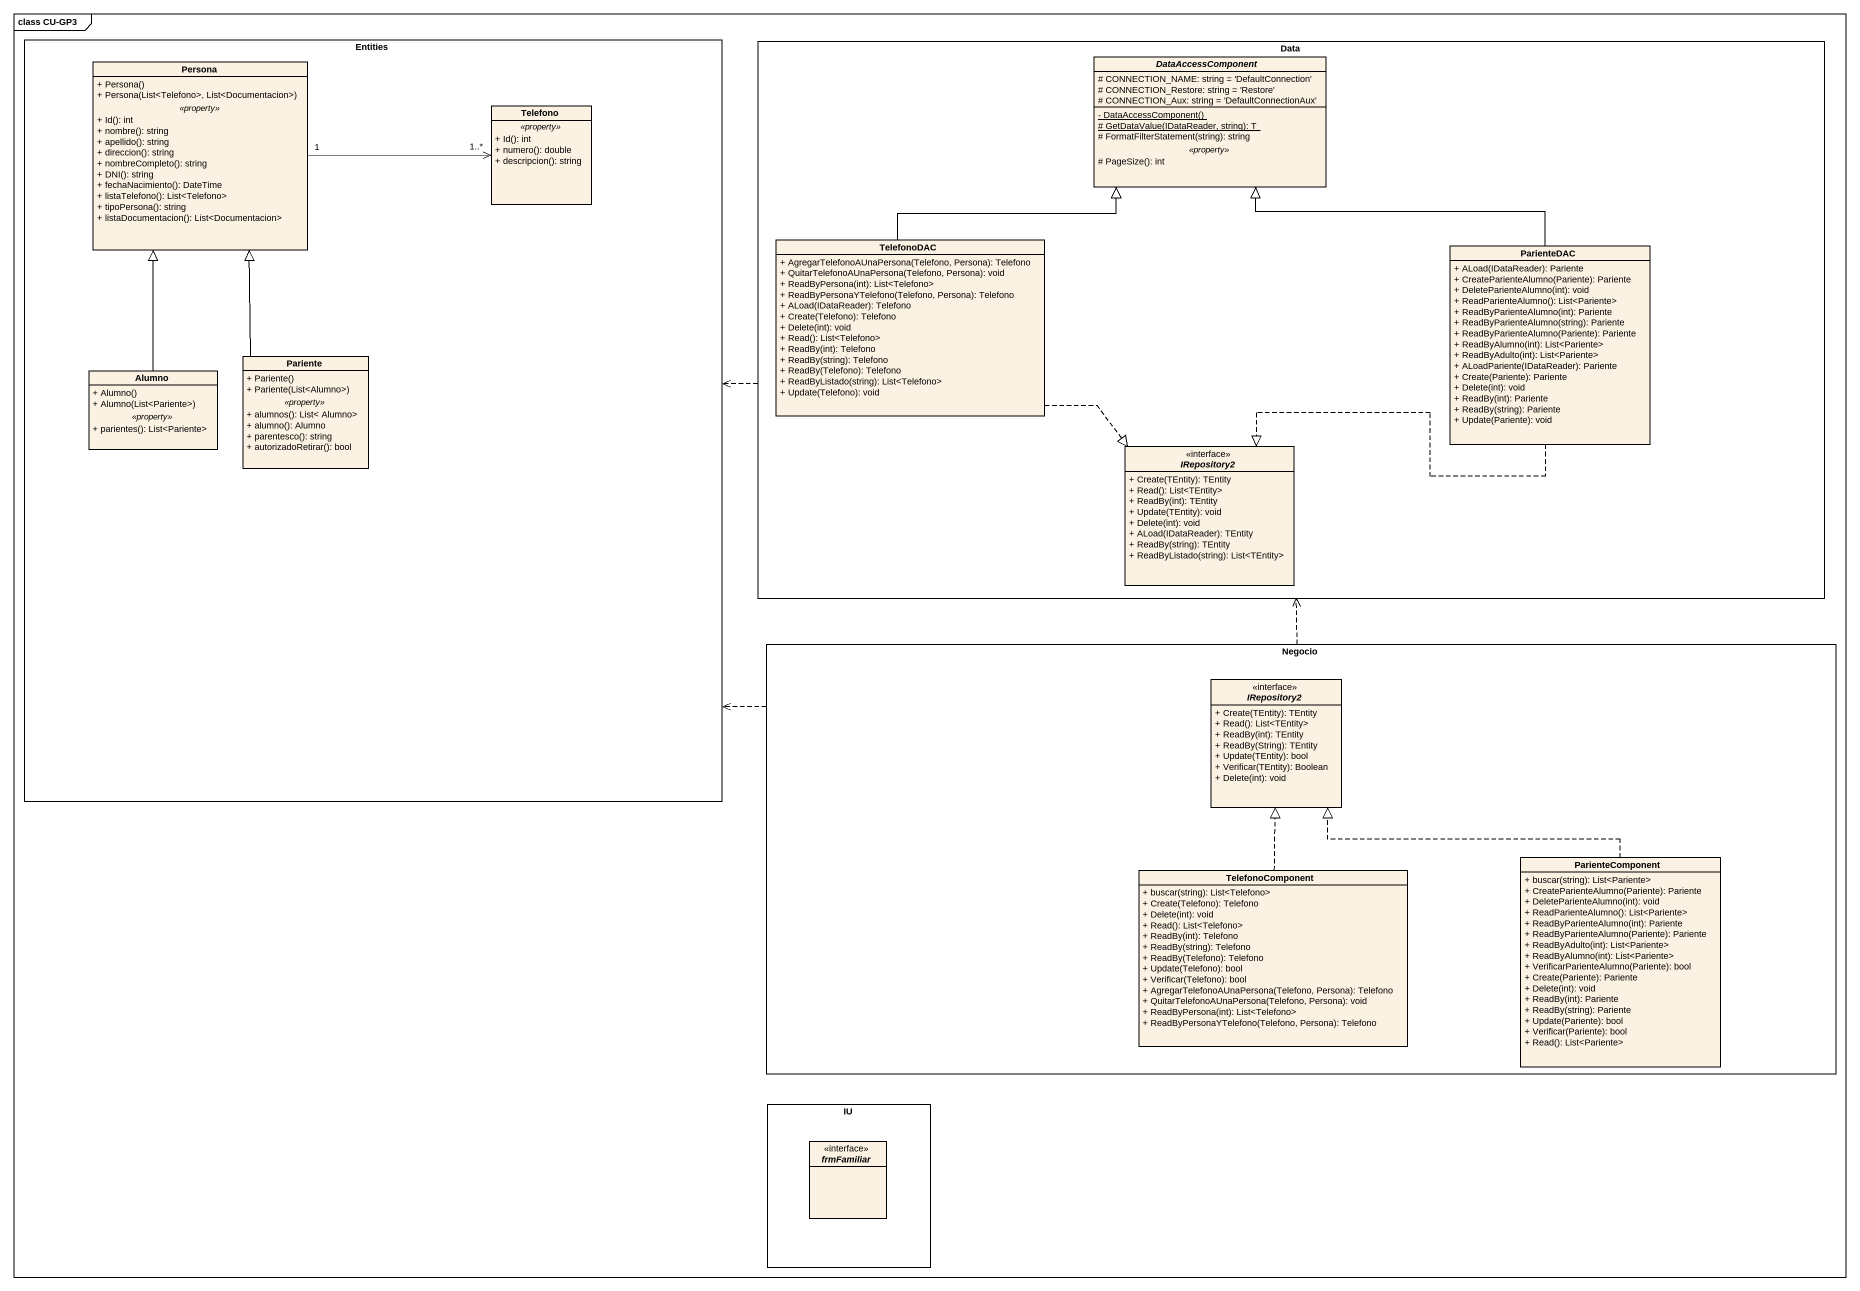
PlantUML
@startuml
mainframe class CU-GP3
hide circle
hide empty members
skinparam classAttributeIconSize 0
rectangle Entities {
  class Persona {
    + Persona()
    + Persona(List<Telefono>, List<Documentacion>)
    .. <<property>> ..
    + Id(): int
    + nombre(): string
    + apellido(): string
    + direccion(): string
    + nombreCompleto(): string
    + DNI(): string
    + fechaNacimiento(): DateTime
    + listaTelefono(): List<Telefono>
    + tipoPersona(): string
    + listaDocumentacion(): List<Documentacion>
  }
  class Telefono {
    .. <<property>> ..
    + Id(): int
    + numero(): double
    + descripcion(): string
  }
  class Alumno {
    + Alumno()
    + Alumno(List<Pariente>)
    .. <<property>> ..
    + parientes(): List<Pariente>
  }
  class Pariente {
    + Pariente()
    + Pariente(List<Alumno>)
    .. <<property>> ..
    + alumnos(): List< Alumno>
    + alumno(): Alumno
    + parentesco(): string
    + autorizadoRetirar(): bool
  }
}
rectangle Data {
  abstract class DataAccessComponent {
    # CONNECTION_NAME: string = 'DefaultConnection'
    # CONNECTION_Restore: string = 'Restore'
    # CONNECTION_Aux: string = 'DefaultConnectionAux'
    --
    {static} - DataAccessComponent()
    {static} # GetDataValue(IDataReader, string): T
    # FormatFilterStatement(string): string
    .. <<property>> ..
    # PageSize(): int
  }
  class TelefonoDAC {
    + AgregarTelefonoAUnaPersona(Telefono, Persona): Telefono
    + QuitarTelefonoAUnaPersona(Telefono, Persona): void
    + ReadByPersona(int): List<Telefono>
    + ReadByPersonaYTelefono(Telefono, Persona): Telefono
    + ALoad(IDataReader): Telefono
    + Create(Telefono): Telefono
    + Delete(int): void
    + Read(): List<Telefono>
    + ReadBy(int): Telefono
    + ReadBy(string): Telefono
    + ReadBy(Telefono): Telefono
    + ReadByListado(string): List<Telefono>
    + Update(Telefono): void
  }
  class ParienteDAC {
    + ALoad(IDataReader): Pariente
    + CreateParienteAlumno(Pariente): Pariente
    + DeleteParienteAlumno(int): void
    + ReadParienteAlumno(): List<Pariente>
    + ReadByParienteAlumno(int): Pariente
    + ReadByParienteAlumno(string): Pariente
    + ReadByParienteAlumno(Pariente): Pariente
    + ReadByAlumno(int): List<Pariente>
    + ReadByAdulto(int): List<Pariente>
    + ALoadPariente(IDataReader): Pariente
    + Create(Pariente): Pariente
    + Delete(int): void
    + ReadBy(int): Pariente
    + ReadBy(string): Pariente
    + Update(Pariente): void
  }
  interface IRepository2 {
    + Create(TEntity): TEntity
    + Read(): List<TEntity>
    + ReadBy(int): TEntity
    + Update(TEntity): void
    + Delete(int): void
    + ALoad(IDataReader): TEntity
    + ReadBy(string): TEntity
    + ReadByListado(string): List<TEntity>
  }
}
rectangle Negocio {
  interface "IRepository2" as IRepository2_2 {
    + Create(TEntity): TEntity
    + Read(): List<TEntity>
    + ReadBy(int): TEntity
    + ReadBy(String): TEntity
    + Update(TEntity): bool
    + Verificar(TEntity): Boolean
    + Delete(int): void
  }
  class TelefonoComponent {
    + buscar(string): List<Telefono>
    + Create(Telefono): Telefono
    + Delete(int): void
    + Read(): List<Telefono>
    + ReadBy(int): Telefono
    + ReadBy(string): Telefono
    + ReadBy(Telefono): Telefono
    + Update(Telefono): bool
    + Verificar(Telefono): bool
    + AgregarTelefonoAUnaPersona(Telefono, Persona): Telefono
    + QuitarTelefonoAUnaPersona(Telefono, Persona): void
    + ReadByPersona(int): List<Telefono>
    + ReadByPersonaYTelefono(Telefono, Persona): Telefono
  }
  class ParienteComponent {
    + buscar(string): List<Pariente>
    + CreateParienteAlumno(Pariente): Pariente
    + DeleteParienteAlumno(int): void
    + ReadParienteAlumno(): List<Pariente>
    + ReadByParienteAlumno(int): Pariente
    + ReadByParienteAlumno(Pariente): Pariente
    + ReadByAdulto(int): List<Pariente>
    + ReadByAlumno(int): List<Pariente>
    + VerificarParienteAlumno(Pariente): bool
    + Create(Pariente): Pariente
    + Delete(int): void
    + ReadBy(int): Pariente
    + ReadBy(string): Pariente
    + Update(Pariente): bool
    + Verificar(Pariente): bool
    + Read(): List<Pariente>
  }
}
rectangle IU {
  interface frmFamiliar
}
Persona "1" -right-> "1..*" Telefono
Data .left.> Entities
TelefonoDAC -up-|> DataAccessComponent
TelefonoDAC ..|> IRepository2
ParienteDAC -up-|> DataAccessComponent
ParienteDAC .left.|> IRepository2
Alumno -up-|> Persona
Pariente -up-|> Persona
Negocio .left.> Entities
Negocio .up.> Data
TelefonoComponent .up.|> IRepository2_2
ParienteComponent .up.|> IRepository2_2
@enduml
